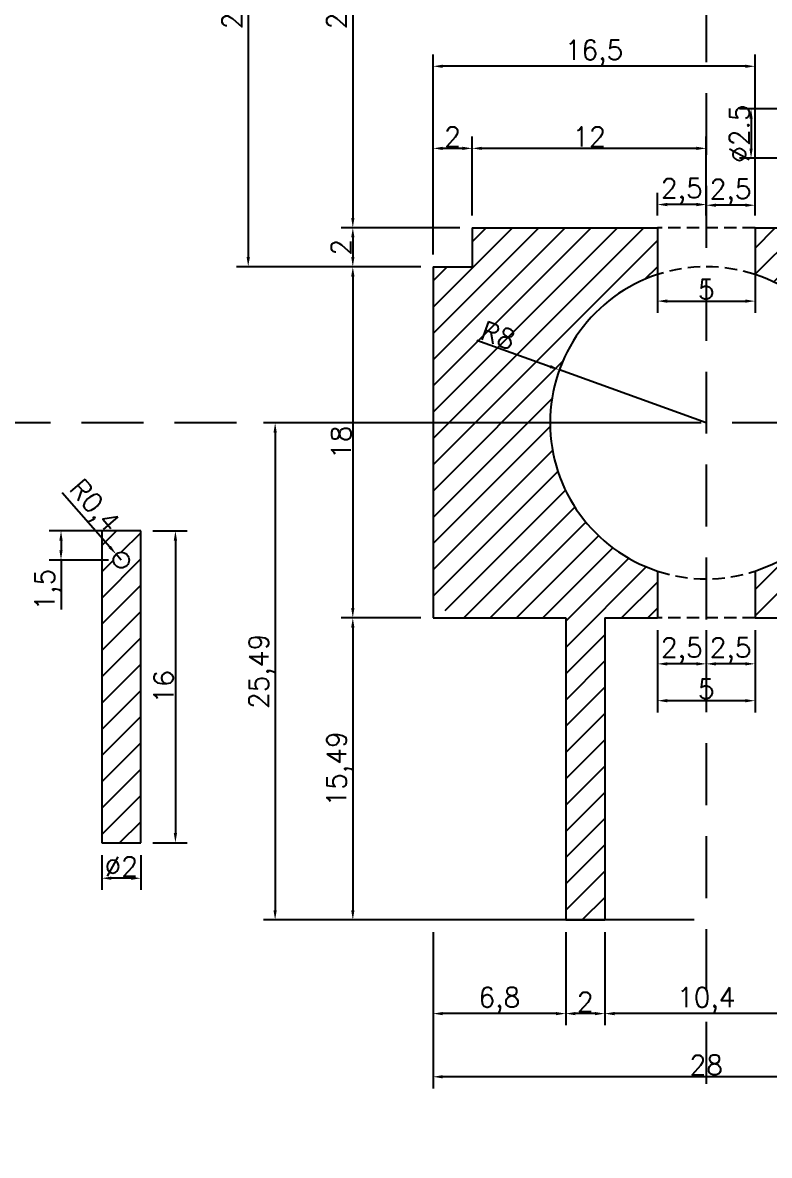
# Model space of a CAD drawing. Header units: millimetres. Extents: x 6817 to 10425, y -2870 to -164.
# Drawn here: x 9840.1 to 9878.3, y -372.5 to -314.4 of the extents above; entities that cross this region are included whole.
import ezdxf

# ---------------------------------------------------------------- set-up
doc = ezdxf.new("R2010")
doc.units = ezdxf.units.MM
doc.linetypes.add('HIDDEN', pattern=[9.525, 6.35, -3.175])
doc.layers.add('图层2', color=108, linetype='Continuous')
doc.styles.get("Standard").update_dxf_attribs({"font": 'txt', "bigfont": 'gbcbig.shx'})
doc.dimstyles.new('ISO-25', dxfattribs={"dimtxt": 1, "dimasz": 0.5, "dimexe": 0.6, "dimexo": 0.625, "dimgap": 0.1, "dimtad": 1, "dimtxsty": 'Standard', "dimcen": 2.5, "dimadec": 0, "dimazin": 0, "dimtfac": 1, "dimtmove": 0, "dimatfit": 3, "dimfxl": 1, "dimarcsym": 0})

# ---------------------------------------------------------------- blocks, each defined once
blk = doc.blocks.new('*D1239')
at = {"layer": 'Defpoints', "color": 0, "linetype": 'ByBlock', "transparency": 16777216}
for p in [(9867.582, -332.222), (9875.108, -334.936)]:
    blk.add_point(p, dxfattribs=at)
at = {"layer": '图层2', "color": 0, "linetype": 'ByBlock', "lineweight": -2, "transparency": 16777216}
for p, q in [((9863.359, -330.699), (9867.112, -332.052)), ((9875.108, -334.936), (9867.582, -332.222))]:
    blk.add_line(p, q, dxfattribs=at)
at = {"layer": '图层2', "color": 0, "linetype": 'ByBlock', "transparency": 16777216}
blk.add_solid([(9867.14, -331.974), (9867.084, -332.131), (9867.582, -332.222)], dxfattribs=at)
at = {"layer": '图层2', "color": 0, "linetype": 'ByBlock', "transparency": 16777216, "insert": (9864.44, -330.451), "char_height": 1, "attachment_point": 5, "rotation": 340.16668}
blk.add_mtext('R8', dxfattribs=at)
blk = doc.blocks.new('*D1245')
at = {"layer": 'Defpoints', "color": 0, "linetype": 'ByBlock', "transparency": 16777216}
for p in [(9869.908, -360.423), (9880.308, -360.423), (9869.908, -365.225)]:
    blk.add_point(p, dxfattribs=at)
at = {"layer": '图层2', "color": 0, "linetype": 'ByBlock', "lineweight": -2, "transparency": 16777216}
for p, q in [((9869.908, -361.048), (9869.908, -365.825)), ((9880.308, -361.048), (9880.308, -365.825)), ((9879.808, -365.225), (9870.408, -365.225))]:
    blk.add_line(p, q, dxfattribs=at)
at = {"layer": '图层2', "color": 0, "linetype": 'ByBlock', "transparency": 16777216}
for points in [[(9870.408, -365.142), (9870.408, -365.309), (9869.908, -365.225)], [(9879.808, -365.142), (9879.808, -365.309), (9880.308, -365.225)]]:
    blk.add_solid(points, dxfattribs=at)
at = {"layer": '图层2', "color": 0, "linetype": 'ByBlock', "transparency": 16777216, "insert": (9875.108, -364.542), "char_height": 1, "attachment_point": 5}
blk.add_mtext('10,4', dxfattribs=at)
blk = doc.blocks.new('*D1246')
at = {"layer": 'Defpoints', "color": 0, "linetype": 'ByBlock', "transparency": 16777216}
for p in [(9867.908, -360.423), (9869.908, -360.423), (9867.908, -365.225)]:
    blk.add_point(p, dxfattribs=at)
at = {"layer": '图层2', "color": 0, "linetype": 'ByBlock', "lineweight": -2, "transparency": 16777216}
for p, q in [((9867.908, -361.048), (9867.908, -365.825)), ((9869.908, -361.048), (9869.908, -365.825)), ((9869.408, -365.225), (9868.408, -365.225))]:
    blk.add_line(p, q, dxfattribs=at)
at = {"layer": '图层2', "color": 0, "linetype": 'ByBlock', "transparency": 16777216}
for points in [[(9868.408, -365.142), (9868.408, -365.309), (9867.908, -365.225)], [(9869.408, -365.142), (9869.408, -365.309), (9869.908, -365.225)]]:
    blk.add_solid(points, dxfattribs=at)
at = {"layer": '图层2', "color": 0, "linetype": 'ByBlock', "transparency": 16777216, "insert": (9868.908, -364.625), "char_height": 1, "attachment_point": 5}
blk.add_mtext('2', dxfattribs=at)
blk = doc.blocks.new('*D746')
at = {"layer": 'Defpoints', "color": 0, "linetype": 'ByBlock', "transparency": 16777216}
for p in [(9861.108, -360.423), (9889.108, -360.423), (9861.108, -368.464)]:
    blk.add_point(p, dxfattribs=at)
at = {"layer": '图层2', "color": 0, "linetype": 'ByBlock', "lineweight": -2, "transparency": 16777216}
for p, q in [((9861.108, -361.048), (9861.108, -369.064)), ((9889.108, -361.048), (9889.108, -369.064)), ((9888.608, -368.464), (9861.608, -368.464))]:
    blk.add_line(p, q, dxfattribs=at)
at = {"layer": '图层2', "color": 0, "linetype": 'ByBlock', "transparency": 16777216}
for points in [[(9861.608, -368.381), (9861.608, -368.548), (9861.108, -368.464)], [(9888.608, -368.381), (9888.608, -368.548), (9889.108, -368.464)]]:
    blk.add_solid(points, dxfattribs=at)
at = {"layer": '图层2', "color": 0, "linetype": 'ByBlock', "transparency": 16777216, "insert": (9875.108, -367.864), "char_height": 1, "attachment_point": 5}
blk.add_mtext('28', dxfattribs=at)
blk = doc.blocks.new('*D1247')
at = {"layer": 'Defpoints', "color": 0, "linetype": 'ByBlock', "transparency": 16777216}
for p in [(9875.108, -344.936), (9877.608, -344.936), (9875.108, -347.294)]:
    blk.add_point(p, dxfattribs=at)
at = {"layer": '图层2', "color": 0, "linetype": 'ByBlock', "lineweight": -2, "transparency": 16777216}
for p, q in [((9875.108, -345.561), (9875.108, -347.894)), ((9877.608, -345.561), (9877.608, -347.894)), ((9877.108, -347.294), (9875.608, -347.294))]:
    blk.add_line(p, q, dxfattribs=at)
at = {"layer": '图层2', "color": 0, "linetype": 'ByBlock', "transparency": 16777216}
for points in [[(9875.608, -347.211), (9875.608, -347.377), (9875.108, -347.294)], [(9877.108, -347.211), (9877.108, -347.377), (9877.608, -347.294)]]:
    blk.add_solid(points, dxfattribs=at)
at = {"layer": '图层2', "color": 0, "linetype": 'ByBlock', "transparency": 16777216, "insert": (9876.358, -346.611), "char_height": 1, "attachment_point": 5}
blk.add_mtext('2,5', dxfattribs=at)
blk = doc.blocks.new('*D1248')
at = {"layer": 'Defpoints', "color": 0, "linetype": 'ByBlock', "transparency": 16777216}
for p in [(9872.608, -344.936), (9875.108, -344.936), (9872.608, -347.294)]:
    blk.add_point(p, dxfattribs=at)
at = {"layer": '图层2', "color": 0, "linetype": 'ByBlock', "lineweight": -2, "transparency": 16777216}
for p, q in [((9872.608, -345.561), (9872.608, -347.894)), ((9875.108, -345.561), (9875.108, -347.894)), ((9874.608, -347.294), (9873.108, -347.294))]:
    blk.add_line(p, q, dxfattribs=at)
at = {"layer": '图层2', "color": 0, "linetype": 'ByBlock', "transparency": 16777216}
for points in [[(9873.108, -347.211), (9873.108, -347.377), (9872.608, -347.294)], [(9874.608, -347.211), (9874.608, -347.377), (9875.108, -347.294)]]:
    blk.add_solid(points, dxfattribs=at)
at = {"layer": '图层2', "color": 0, "linetype": 'ByBlock', "transparency": 16777216, "insert": (9873.858, -346.611), "char_height": 1, "attachment_point": 5}
blk.add_mtext('2,5', dxfattribs=at)
blk = doc.blocks.new('*D1249')
at = {"layer": 'Defpoints', "color": 0, "linetype": 'ByBlock', "transparency": 16777216}
for p in [(9872.608, -344.936), (9877.608, -344.936), (9872.608, -349.183)]:
    blk.add_point(p, dxfattribs=at)
at = {"layer": '图层2', "color": 0, "linetype": 'ByBlock', "lineweight": -2, "transparency": 16777216}
for p, q in [((9872.608, -345.561), (9872.608, -349.783)), ((9877.608, -345.561), (9877.608, -349.783)), ((9877.108, -349.183), (9873.108, -349.183))]:
    blk.add_line(p, q, dxfattribs=at)
at = {"layer": '图层2', "color": 0, "linetype": 'ByBlock', "transparency": 16777216}
for points in [[(9873.108, -349.1), (9873.108, -349.267), (9872.608, -349.183)], [(9877.108, -349.1), (9877.108, -349.267), (9877.608, -349.183)]]:
    blk.add_solid(points, dxfattribs=at)
at = {"layer": '图层2', "color": 0, "linetype": 'ByBlock', "transparency": 16777216, "insert": (9875.108, -348.583), "char_height": 1, "attachment_point": 5}
blk.add_mtext('5', dxfattribs=at)
blk = doc.blocks.new('*D1250')
at = {"layer": 'Defpoints', "color": 0, "linetype": 'ByBlock', "transparency": 16777216}
for p in [(9875.108, -323.782), (9875.108, -324.936), (9877.608, -324.936)]:
    blk.add_point(p, dxfattribs=at)
at = {"layer": '图层2', "color": 0, "linetype": 'ByBlock', "lineweight": -2, "transparency": 16777216}
for p, q in [((9875.108, -324.311), (9875.108, -323.182)), ((9877.608, -324.311), (9877.608, -323.182)), ((9877.108, -323.782), (9875.608, -323.782))]:
    blk.add_line(p, q, dxfattribs=at)
at = {"layer": '图层2', "color": 0, "linetype": 'ByBlock', "transparency": 16777216}
for points in [[(9875.608, -323.699), (9875.608, -323.865), (9875.108, -323.782)], [(9877.108, -323.699), (9877.108, -323.865), (9877.608, -323.782)]]:
    blk.add_solid(points, dxfattribs=at)
at = {"layer": '图层2', "color": 0, "linetype": 'ByBlock', "transparency": 16777216, "insert": (9876.358, -323.099), "char_height": 1, "attachment_point": 5}
blk.add_mtext('2,5', dxfattribs=at)
blk = doc.blocks.new('*D747')
at = {"layer": 'Defpoints', "color": 0, "linetype": 'ByBlock', "transparency": 16777216}
for p in [(9872.608, -323.747), (9872.608, -324.936), (9875.108, -324.936)]:
    blk.add_point(p, dxfattribs=at)
at = {"layer": '图层2', "color": 0, "linetype": 'ByBlock', "lineweight": -2, "transparency": 16777216}
for p, q in [((9872.608, -324.311), (9872.608, -323.147)), ((9875.108, -324.311), (9875.108, -323.147)), ((9874.608, -323.747), (9873.108, -323.747))]:
    blk.add_line(p, q, dxfattribs=at)
at = {"layer": '图层2', "color": 0, "linetype": 'ByBlock', "transparency": 16777216}
for points in [[(9873.108, -323.663), (9873.108, -323.83), (9872.608, -323.747)], [(9874.608, -323.663), (9874.608, -323.83), (9875.108, -323.747)]]:
    blk.add_solid(points, dxfattribs=at)
at = {"layer": '图层2', "color": 0, "linetype": 'ByBlock', "transparency": 16777216, "insert": (9873.858, -323.063), "char_height": 1, "attachment_point": 5}
blk.add_mtext('2,5', dxfattribs=at)
blk = doc.blocks.new('*D748')
at = {"layer": 'Defpoints', "color": 0, "linetype": 'ByBlock', "transparency": 16777216}
for p in [(9880.108, -318.844), (9877.405, -321.375), (9880.108, -321.375)]:
    blk.add_point(p, dxfattribs=at)
at = {"layer": '图层2', "color": 0, "linetype": 'ByBlock', "lineweight": -2, "transparency": 16777216}
for p, q in [((9879.483, -318.844), (9876.805, -318.844)), ((9877.405, -319.344), (9877.405, -320.875)), ((9879.483, -321.375), (9876.805, -321.375))]:
    blk.add_line(p, q, dxfattribs=at)
at = {"layer": '图层2', "color": 0, "linetype": 'ByBlock', "transparency": 16777216}
for points in [[(9877.322, -319.344), (9877.488, -319.344), (9877.405, -318.844)], [(9877.322, -320.875), (9877.488, -320.875), (9877.405, -321.375)]]:
    blk.add_solid(points, dxfattribs=at)
at = {"layer": '图层2', "color": 0, "linetype": 'ByBlock', "transparency": 16777216, "insert": (9876.805, -320.109), "char_height": 1, "attachment_point": 5, "rotation": 90}
blk.add_mtext('%%C2.5', dxfattribs=at)
blk = doc.blocks.new('*D1259')
at = {"layer": 'Defpoints', "color": 0, "linetype": 'ByBlock', "transparency": 16777216}
for p in [(9863.108, -300.727), (9856.997, -324.936), (9863.108, -324.936)]:
    blk.add_point(p, dxfattribs=at)
at = {"layer": '图层2', "color": 0, "linetype": 'ByBlock', "lineweight": -2, "transparency": 16777216}
for p, q in [((9862.483, -300.727), (9856.397, -300.727)), ((9856.997, -301.227), (9856.997, -324.436)), ((9862.483, -324.936), (9856.397, -324.936))]:
    blk.add_line(p, q, dxfattribs=at)
at = {"layer": '图层2', "color": 0, "linetype": 'ByBlock', "transparency": 16777216}
for points in [[(9856.914, -301.227), (9857.081, -301.227), (9856.997, -300.727)], [(9856.914, -324.436), (9857.081, -324.436), (9856.997, -324.936)]]:
    blk.add_solid(points, dxfattribs=at)
at = {"layer": '图层2', "color": 0, "linetype": 'ByBlock', "transparency": 16777216, "insert": (9856.314, -312.832), "char_height": 1, "attachment_point": 5, "rotation": 90}
blk.add_mtext('24,21', dxfattribs=at)
blk = doc.blocks.new('*D1260')
at = {"layer": 'Defpoints', "color": 0, "linetype": 'ByBlock', "transparency": 16777216}
for p in [(9863.108, -324.936), (9856.997, -326.936), (9861.108, -326.936)]:
    blk.add_point(p, dxfattribs=at)
at = {"layer": '图层2', "color": 0, "linetype": 'ByBlock', "lineweight": -2, "transparency": 16777216}
for p, q in [((9862.483, -324.936), (9856.397, -324.936)), ((9856.997, -325.436), (9856.997, -326.436)), ((9860.483, -326.936), (9856.397, -326.936))]:
    blk.add_line(p, q, dxfattribs=at)
at = {"layer": '图层2', "color": 0, "linetype": 'ByBlock', "transparency": 16777216}
for points in [[(9856.914, -325.436), (9857.081, -325.436), (9856.997, -324.936)], [(9856.914, -326.436), (9857.081, -326.436), (9856.997, -326.936)]]:
    blk.add_solid(points, dxfattribs=at)
at = {"layer": '图层2', "color": 0, "linetype": 'ByBlock', "transparency": 16777216, "insert": (9856.397, -325.936), "char_height": 1, "attachment_point": 5, "rotation": 90}
blk.add_mtext('2', dxfattribs=at)
blk = doc.blocks.new('*D752')
at = {"layer": 'Defpoints', "color": 0, "linetype": 'ByBlock', "transparency": 16777216}
for p in [(9861.108, -326.936), (9856.997, -344.936), (9861.108, -344.936)]:
    blk.add_point(p, dxfattribs=at)
at = {"layer": '图层2', "color": 0, "linetype": 'ByBlock', "lineweight": -2, "transparency": 16777216}
for p, q in [((9860.483, -326.936), (9856.397, -326.936)), ((9856.997, -327.436), (9856.997, -344.436)), ((9860.483, -344.936), (9856.397, -344.936))]:
    blk.add_line(p, q, dxfattribs=at)
at = {"layer": '图层2', "color": 0, "linetype": 'ByBlock', "transparency": 16777216}
for points in [[(9856.914, -327.436), (9857.081, -327.436), (9856.997, -326.936)], [(9856.914, -344.436), (9857.081, -344.436), (9856.997, -344.936)]]:
    blk.add_solid(points, dxfattribs=at)
at = {"layer": '图层2', "color": 0, "linetype": 'ByBlock', "transparency": 16777216, "insert": (9856.397, -335.936), "char_height": 1, "attachment_point": 5, "rotation": 90}
blk.add_mtext('18', dxfattribs=at)
blk = doc.blocks.new('*D753')
at = {"layer": 'Defpoints', "color": 0, "linetype": 'ByBlock', "transparency": 16777216}
for p in [(9861.108, -344.936), (9856.997, -360.423), (9867.908, -360.423)]:
    blk.add_point(p, dxfattribs=at)
at = {"layer": '图层2', "color": 0, "linetype": 'ByBlock', "lineweight": -2, "transparency": 16777216}
for p, q in [((9860.483, -344.936), (9856.397, -344.936)), ((9856.997, -345.436), (9856.997, -359.923)), ((9867.283, -360.423), (9856.397, -360.423))]:
    blk.add_line(p, q, dxfattribs=at)
at = {"layer": '图层2', "color": 0, "linetype": 'ByBlock', "transparency": 16777216}
for points in [[(9856.914, -345.436), (9857.081, -345.436), (9856.997, -344.936)], [(9856.914, -359.923), (9857.081, -359.923), (9856.997, -360.423)]]:
    blk.add_solid(points, dxfattribs=at)
at = {"layer": '图层2', "color": 0, "linetype": 'ByBlock', "transparency": 16777216, "insert": (9856.314, -352.68), "char_height": 1, "attachment_point": 5, "rotation": 90}
blk.add_mtext('15,49', dxfattribs=at)
blk = doc.blocks.new('*D754')
at = {"layer": 'Defpoints', "color": 0, "linetype": 'ByBlock', "transparency": 16777216}
for p in [(9861.108, -320.866), (9863.108, -324.936), (9861.108, -326.936)]:
    blk.add_point(p, dxfattribs=at)
at = {"layer": '图层2', "color": 0, "linetype": 'ByBlock', "lineweight": -2, "transparency": 16777216}
for p, q in [((9861.108, -326.311), (9861.108, -320.266)), ((9863.108, -324.311), (9863.108, -320.266)), ((9862.608, -320.866), (9861.608, -320.866))]:
    blk.add_line(p, q, dxfattribs=at)
at = {"layer": '图层2', "color": 0, "linetype": 'ByBlock', "transparency": 16777216}
for points in [[(9861.608, -320.783), (9861.608, -320.95), (9861.108, -320.866)], [(9862.608, -320.783), (9862.608, -320.95), (9863.108, -320.866)]]:
    blk.add_solid(points, dxfattribs=at)
at = {"layer": '图层2', "color": 0, "linetype": 'ByBlock', "transparency": 16777216, "insert": (9862.108, -320.266), "char_height": 1, "attachment_point": 5}
blk.add_mtext('2', dxfattribs=at)
blk = doc.blocks.new('*D755')
at = {"layer": 'Defpoints', "color": 0, "linetype": 'ByBlock', "transparency": 16777216}
for p in [(9863.108, -320.866), (9863.108, -324.936), (9875.108, -324.936)]:
    blk.add_point(p, dxfattribs=at)
at = {"layer": '图层2', "color": 0, "linetype": 'ByBlock', "lineweight": -2, "transparency": 16777216}
for p, q in [((9863.108, -324.311), (9863.108, -320.266)), ((9875.108, -324.311), (9875.108, -320.266)), ((9874.608, -320.866), (9863.608, -320.866))]:
    blk.add_line(p, q, dxfattribs=at)
at = {"layer": '图层2', "color": 0, "linetype": 'ByBlock', "transparency": 16777216}
for points in [[(9863.608, -320.783), (9863.608, -320.95), (9863.108, -320.866)], [(9874.608, -320.783), (9874.608, -320.95), (9875.108, -320.866)]]:
    blk.add_solid(points, dxfattribs=at)
at = {"layer": '图层2', "color": 0, "linetype": 'ByBlock', "transparency": 16777216, "insert": (9869.108, -320.266), "char_height": 1, "attachment_point": 5}
blk.add_mtext('12', dxfattribs=at)
blk = doc.blocks.new('*D758')
at = {"layer": 'Defpoints', "color": 0, "linetype": 'ByBlock', "transparency": 16777216}
for p in [(9861.108, -360.423), (9867.908, -360.423), (9861.108, -365.225)]:
    blk.add_point(p, dxfattribs=at)
at = {"layer": '图层2', "color": 0, "linetype": 'ByBlock', "lineweight": -2, "transparency": 16777216}
for p, q in [((9861.108, -361.048), (9861.108, -365.825)), ((9867.908, -361.048), (9867.908, -365.825)), ((9867.408, -365.225), (9861.608, -365.225))]:
    blk.add_line(p, q, dxfattribs=at)
at = {"layer": '图层2', "color": 0, "linetype": 'ByBlock', "transparency": 16777216}
for points in [[(9861.608, -365.142), (9861.608, -365.309), (9861.108, -365.225)], [(9867.408, -365.142), (9867.408, -365.309), (9867.908, -365.225)]]:
    blk.add_solid(points, dxfattribs=at)
at = {"layer": '图层2', "color": 0, "linetype": 'ByBlock', "transparency": 16777216, "insert": (9864.508, -364.542), "char_height": 1, "attachment_point": 5}
blk.add_mtext('6,8', dxfattribs=at)
blk = doc.blocks.new('*D1334')
at = {"layer": 'Defpoints', "color": 0, "linetype": 'ByBlock', "transparency": 16777216}
for p in [(9844.13, -356.473), (9846.13, -356.473), (9844.13, -358.285)]:
    blk.add_point(p, dxfattribs=at)
at = {"layer": '图层2', "color": 0, "linetype": 'ByBlock', "lineweight": -2, "transparency": 16777216}
for p, q in [((9844.13, -357.098), (9844.13, -358.885)), ((9846.13, -357.098), (9846.13, -358.885)), ((9845.63, -358.285), (9844.63, -358.285))]:
    blk.add_line(p, q, dxfattribs=at)
at = {"layer": '图层2', "color": 0, "linetype": 'ByBlock', "transparency": 16777216}
for points in [[(9844.63, -358.201), (9844.63, -358.368), (9844.13, -358.285)], [(9845.63, -358.201), (9845.63, -358.368), (9846.13, -358.285)]]:
    blk.add_solid(points, dxfattribs=at)
at = {"layer": '图层2', "color": 0, "linetype": 'ByBlock', "transparency": 16777216, "insert": (9845.13, -357.685), "char_height": 1, "attachment_point": 5}
blk.add_mtext('%%C2', dxfattribs=at)
blk = doc.blocks.new('*D1335')
at = {"layer": 'Defpoints', "color": 0, "linetype": 'ByBlock', "transparency": 16777216}
for p in [(9846.13, -340.473), (9846.13, -356.473), (9847.905, -356.473)]:
    blk.add_point(p, dxfattribs=at)
at = {"layer": '图层2', "color": 0, "linetype": 'ByBlock', "lineweight": -2, "transparency": 16777216}
for p, q in [((9846.755, -340.473), (9848.505, -340.473)), ((9847.905, -340.973), (9847.905, -355.973)), ((9846.755, -356.473), (9848.505, -356.473))]:
    blk.add_line(p, q, dxfattribs=at)
at = {"layer": '图层2', "color": 0, "linetype": 'ByBlock', "transparency": 16777216}
for points in [[(9847.822, -340.973), (9847.988, -340.973), (9847.905, -340.473)], [(9847.822, -355.973), (9847.988, -355.973), (9847.905, -356.473)]]:
    blk.add_solid(points, dxfattribs=at)
at = {"layer": '图层2', "color": 0, "linetype": 'ByBlock', "transparency": 16777216, "insert": (9847.305, -348.473), "char_height": 1, "attachment_point": 5, "rotation": 90}
blk.add_mtext('16', dxfattribs=at)
blk = doc.blocks.new('*D1336')
at = {"layer": 'Defpoints', "color": 0, "linetype": 'ByBlock', "transparency": 16777216}
for p in [(9845.13, -340.473), (9842.043, -341.972), (9845.1, -341.972)]:
    blk.add_point(p, dxfattribs=at)
at = {"layer": '图层2', "color": 0, "linetype": 'ByBlock', "lineweight": -2, "transparency": 16777216}
for p, q in [((9844.505, -340.473), (9841.443, -340.473)), ((9842.043, -340.973), (9842.043, -341.472)), ((9844.475, -341.972), (9841.443, -341.972)), ((9842.043, -341.972), (9842.043, -344.505))]:
    blk.add_line(p, q, dxfattribs=at)
at = {"layer": '图层2', "color": 0, "linetype": 'ByBlock', "transparency": 16777216}
for points in [[(9841.959, -340.973), (9842.126, -340.973), (9842.043, -340.473)], [(9841.959, -341.472), (9842.126, -341.472), (9842.043, -341.972)]]:
    blk.add_solid(points, dxfattribs=at)
at = {"layer": '图层2', "color": 0, "linetype": 'ByBlock', "transparency": 16777216, "insert": (9841.359, -343.489), "char_height": 1, "attachment_point": 5, "rotation": 90}
blk.add_mtext('1,5', dxfattribs=at)
blk = doc.blocks.new('*D1337')
at = {"layer": 'Defpoints', "color": 0, "linetype": 'ByBlock', "transparency": 16777216}
for p in [(9844.867, -341.672), (9845.13, -341.973)]:
    blk.add_point(p, dxfattribs=at)
at = {"layer": '图层2', "color": 0, "linetype": 'ByBlock', "lineweight": -2, "transparency": 16777216}
for p, q in [((9842.1, -338.512), (9844.537, -341.296)), ((9845.13, -341.973), (9844.867, -341.672))]:
    blk.add_line(p, q, dxfattribs=at)
at = {"layer": '图层2', "color": 0, "linetype": 'ByBlock', "transparency": 16777216}
blk.add_solid([(9844.6, -341.241), (9844.475, -341.351), (9844.867, -341.672)], dxfattribs=at)
at = {"layer": '图层2', "color": 0, "linetype": 'ByBlock', "transparency": 16777216, "insert": (9843.668, -339.266), "char_height": 1, "attachment_point": 5, "rotation": 311.19773}
blk.add_mtext('R0,4', dxfattribs=at)
blk = doc.blocks.new('*D1827')
at = {"layer": 'Defpoints', "color": 0, "linetype": 'ByBlock'}
for p in [(9861.108, -316.659), (9861.108, -324.936), (9877.608, -324.936)]:
    blk.add_point(p, dxfattribs=at)
at = {"layer": '图层2', "color": 0, "linetype": 'ByBlock', "lineweight": -2}
for p, q in [((9861.108, -324.311), (9861.108, -316.059)), ((9877.608, -324.311), (9877.608, -316.059)), ((9877.108, -316.659), (9861.608, -316.659))]:
    blk.add_line(p, q, dxfattribs=at)
at = {"layer": '图层2', "color": 0, "linetype": 'ByBlock'}
for points in [[(9861.608, -316.575), (9861.608, -316.742), (9861.108, -316.659)], [(9877.108, -316.575), (9877.108, -316.742), (9877.608, -316.659)]]:
    blk.add_solid(points, dxfattribs=at)
at = {"layer": '图层2', "color": 0, "linetype": 'ByBlock', "insert": (9869.358, -315.975), "char_height": 1, "attachment_point": 5}
blk.add_mtext('16,5', dxfattribs=at)
blk = doc.blocks.new('*D1828')
at = {"layer": 'Defpoints', "color": 0, "linetype": 'ByBlock'}
for p in [(9861.108, -298.727), (9851.637, -326.936), (9861.108, -326.936)]:
    blk.add_point(p, dxfattribs=at)
at = {"layer": '图层2', "color": 0, "linetype": 'ByBlock', "lineweight": -2}
for p, q in [((9860.483, -298.727), (9851.037, -298.727)), ((9851.637, -299.227), (9851.637, -326.436)), ((9860.483, -326.936), (9851.037, -326.936))]:
    blk.add_line(p, q, dxfattribs=at)
at = {"layer": '图层2', "color": 0, "linetype": 'ByBlock'}
for points in [[(9851.554, -299.227), (9851.721, -299.227), (9851.637, -298.727)], [(9851.554, -326.436), (9851.721, -326.436), (9851.637, -326.936)]]:
    blk.add_solid(points, dxfattribs=at)
at = {"layer": '图层2', "color": 0, "linetype": 'ByBlock', "insert": (9850.954, -312.832), "char_height": 1, "attachment_point": 5, "rotation": 90}
blk.add_mtext('28,21', dxfattribs=at)
blk = doc.blocks.new('*D1848')
at = {"layer": 'Defpoints', "color": 0, "linetype": 'ByBlock'}
for p in [(9875.108, -334.936), (9853.016, -360.423), (9875.108, -360.423)]:
    blk.add_point(p, dxfattribs=at)
at = {"layer": '图层2', "color": 0, "linetype": 'ByBlock', "lineweight": -2}
for p, q in [((9874.483, -334.936), (9852.416, -334.936)), ((9853.016, -335.436), (9853.016, -359.923)), ((9874.483, -360.423), (9852.416, -360.423))]:
    blk.add_line(p, q, dxfattribs=at)
at = {"layer": '图层2', "color": 0, "linetype": 'ByBlock'}
for points in [[(9852.932, -335.436), (9853.099, -335.436), (9853.016, -334.936)], [(9852.932, -359.923), (9853.099, -359.923), (9853.016, -360.423)]]:
    blk.add_solid(points, dxfattribs=at)
at = {"layer": '图层2', "color": 0, "linetype": 'ByBlock', "insert": (9852.332, -347.68), "char_height": 1, "attachment_point": 5, "rotation": 90}
blk.add_mtext('25,49', dxfattribs=at)
blk = doc.blocks.new('*D1922')
at = {"layer": 'Defpoints', "color": 0, "linetype": 'ByBlock'}
for p in [(9872.608, -324.936), (9877.608, -324.936), (9877.608, -328.697)]:
    blk.add_point(p, dxfattribs=at)
at = {"layer": '图层2', "color": 0, "linetype": 'ByBlock', "lineweight": -2}
for p, q in [((9872.608, -325.561), (9872.608, -329.297)), ((9877.608, -325.561), (9877.608, -329.297)), ((9873.108, -328.697), (9877.108, -328.697))]:
    blk.add_line(p, q, dxfattribs=at)
at = {"layer": '图层2', "color": 0, "linetype": 'ByBlock'}
for points in [[(9873.108, -328.614), (9873.108, -328.78), (9872.608, -328.697)], [(9877.108, -328.614), (9877.108, -328.78), (9877.608, -328.697)]]:
    blk.add_solid(points, dxfattribs=at)
at = {"layer": '图层2', "color": 0, "linetype": 'ByBlock', "insert": (9875.108, -328.097), "char_height": 1, "attachment_point": 5}
blk.add_mtext('5', dxfattribs=at)
blk = doc.blocks.new('*D2126')
at = {"layer": 'Defpoints', "color": 0, "linetype": 'ByBlock'}
for p in [(10223.657, -339.202), (10223.657, -344.877), (10247.603, -344.877)]:
    blk.add_point(p, dxfattribs=at)
at = {"layer": 'Defpoints', "color": 0, "linetype": 'ByBlock', "transparency": 16777216}
for p in [(8490.813, -2490.52), (8490.813, -2500.59), (8495.813, -2500.59)]:
    blk.add_point(p, dxfattribs=at)
at = {"layer": '图层2', "color": 0, "linetype": 'ByBlock', "lineweight": -2}
for p, q in [((10224.282, -339.202), (10248.203, -339.202)), ((10247.603, -339.702), (10247.603, -344.377)), ((10224.282, -344.877), (10248.203, -344.877))]:
    blk.add_line(p, q, dxfattribs=at)
at = {"layer": '图层2', "color": 0, "linetype": 'ByBlock', "lineweight": -2, "transparency": 16777216}
for p, q in [((8490.813, -2499.965), (8490.813, -2489.92)), ((8495.813, -2499.965), (8495.813, -2489.92)), ((8495.313, -2490.52), (8491.313, -2490.52))]:
    blk.add_line(p, q, dxfattribs=at)
at = {"layer": '图层2', "color": 0, "linetype": 'ByBlock'}
for points in [[(10247.52, -339.702), (10247.687, -339.702), (10247.603, -339.202)], [(10247.52, -344.377), (10247.687, -344.377), (10247.603, -344.877)]]:
    blk.add_solid(points, dxfattribs=at)
at = {"layer": '图层2', "color": 0, "linetype": 'ByBlock', "transparency": 16777216}
for points in [[(8491.313, -2490.437), (8491.313, -2490.604), (8490.813, -2490.52)], [(8495.313, -2490.437), (8495.313, -2490.604), (8495.813, -2490.52)]]:
    blk.add_solid(points, dxfattribs=at)
at = {"layer": '图层2', "color": 0, "linetype": 'ByBlock', "insert": (10246.92, -342.039), "char_height": 1, "attachment_point": 5, "rotation": 90}
blk.add_mtext('5,67', dxfattribs=at)
at = {"layer": '图层2', "color": 0, "linetype": 'ByBlock', "transparency": 16777216, "insert": (8493.313, -2489.17), "char_height": 2.5, "attachment_point": 5}
blk.add_mtext('5', dxfattribs=at)
blk = doc.blocks.new('*D2135')
at = {"layer": 'Defpoints', "color": 0, "linetype": 'ByBlock'}
for p in [(10217.809, -308.872), (10215.309, -322.353), (10217.809, -322.353), (8520.699, -2501.899), (8521.923, -2501.875), (8521.325, -2502.94), (8534.065, -2513.083), (8534.065, -2513.083)]:
    blk.add_point(p, dxfattribs=at)
at = {"layer": '图层2', "color": 0, "linetype": 'ByBlock', "lineweight": -2}
for p, q in [((10215.309, -321.728), (10215.309, -308.272)), ((10217.809, -321.728), (10217.809, -308.272)), ((10215.809, -308.872), (10217.309, -308.872)), ((8521.603, -2500.9), (8522.675, -2499.803)), ((8521.464, -2501.451), (8520.818, -2500.855)), ((8520.836, -2502.55), (8519.961, -2501.854))]:
    blk.add_line(p, q, dxfattribs=at)
for start, end in [(135.64919, 137.29304), (138.93689, 139.83176)]:
    blk.add_arc((8534.065, -2513.083), 17.428, start, end, dxfattribs=at)
at = {"layer": '图层2', "color": 0, "linetype": 'ByBlock'}
for points in [[(10215.809, -308.788), (10215.809, -308.955), (10215.309, -308.872)], [(10217.309, -308.788), (10217.309, -308.955), (10217.809, -308.872)], [(8520.863, -2501.579), (8520.987, -2501.69), (8521.259, -2501.262)], [(8520.812, -2501.894), (8520.683, -2501.788), (8520.431, -2502.228)]]:
    blk.add_solid(points, dxfattribs=at)
at = {"layer": '图层2', "color": 0, "linetype": 'ByBlock', "insert": (10216.559, -308.188), "char_height": 1, "attachment_point": 5}
blk.add_mtext('2,5', dxfattribs=at)
at = {"layer": '图层2', "color": 0, "linetype": 'ByBlock', "insert": (8521.71, -2499.932), "char_height": 1, "attachment_point": 5, "rotation": 45.64919}
blk.add_mtext('4°', dxfattribs=at)
blk = doc.blocks.new('*D2136')
at = {"layer": 'Defpoints', "color": 0, "linetype": 'ByBlock'}
for p in [(10215.309, -305.16), (10187.985, -322.353), (10215.309, -322.353), (8518.444, -2501.943), (8521.325, -2502.94), (8518.95, -2504.556), (8534.065, -2513.083), (8534.065, -2513.083)]:
    blk.add_point(p, dxfattribs=at)
at = {"layer": '图层2', "color": 0, "linetype": 'ByBlock', "lineweight": -2}
for p, q in [((10187.985, -321.728), (10187.985, -304.56)), ((10215.309, -321.728), (10215.309, -304.56)), ((10188.485, -305.16), (10214.809, -305.16)), ((8520.836, -2502.55), (8518.586, -2500.759)), ((8518.406, -2504.249), (8516.832, -2503.361))]:
    blk.add_line(p, q, dxfattribs=at)
blk.add_arc((8534.065, -2513.083), 19.186, 142.96881, 149.0795, dxfattribs=at)
at = {"layer": '图层2', "color": 0, "linetype": 'ByBlock'}
for points in [[(10188.485, -305.076), (10188.485, -305.243), (10187.985, -305.16)], [(10214.809, -305.076), (10214.809, -305.243), (10215.309, -305.16)], [(8518.683, -2501.477), (8518.815, -2501.579), (8519.055, -2501.133)], [(8517.678, -2503.266), (8517.534, -2503.182), (8517.355, -2503.656)]]:
    blk.add_solid(points, dxfattribs=at)
at = {"layer": '图层2', "color": 0, "linetype": 'ByBlock', "insert": (10201.647, -304.476), "char_height": 1, "attachment_point": 5}
blk.add_mtext('27,32', dxfattribs=at)
at = {"layer": '图层2', "color": 0, "linetype": 'ByBlock', "insert": (8517.657, -2502.025), "char_height": 1, "attachment_point": 5, "rotation": 56.02416}
blk.add_mtext('9°', dxfattribs=at)

msp = doc.modelspace()

# ---------------------------------------------------------------- hatches: boundary and pattern name
at = {"layer": '图层2', "linetype": 'ByBlock'}
h = msp.add_hatch(dxfattribs=at)
h.set_pattern_fill('ANSI31', color=4, scale=0.3)
h.set_pattern_definition([(45, (8195.776, 256.5624), (-0.6735192, 0.6735192), [])])
edge = h.paths.add_edge_path()
edge.add_line((9885.108, -300.727), (9877.368, -300.727))
edge.add_line((9877.368, -300.727), (9877.368, -298.03))
edge.add_arc((9875.108, -294.712), 4.015, 304.25584, 360)
edge.add_line((9879.123, -294.712), (9889.108, -294.712))
edge.add_line((9889.108, -294.712), (9889.108, -334.936))
edge.add_line((9889.108, -334.936), (9883.108, -334.936))
edge.add_arc((9875.108, -334.936), 8, 360, 431.79004)
edge.add_line((9877.608, -327.337), (9877.608, -324.936))
edge.add_line((9877.608, -324.936), (9880.108, -324.936))
edge.add_line((9880.108, -324.936), (9880.108, -321.375))
edge.add_line((9880.108, -321.375), (9886.108, -321.375))
edge.add_line((9886.108, -321.375), (9886.108, -318.844))
edge.add_line((9886.108, -318.844), (9880.108, -318.844))
edge.add_line((9880.108, -318.844), (9880.108, -307.727))
edge.add_line((9880.108, -307.727), (9885.108, -307.727))
edge.add_line((9885.108, -307.727), (9885.108, -300.727))
edge = h.paths.add_edge_path()
edge.add_line((9875.108, -290.697), (9875.108, -288.697))
edge.add_line((9875.108, -288.697), (9888.108, -288.697))
edge.add_line((9888.108, -288.697), (9889.108, -289.697))
edge.add_line((9889.108, -289.697), (9889.108, -294.712))
edge.add_line((9889.108, -294.712), (9879.123, -294.712))
edge.add_arc((9875.108, -294.712), 4.015, 360, 450)
edge = h.paths.add_edge_path()
edge.add_line((9861.108, -289.697), (9862.108, -288.697))
edge.add_line((9862.108, -288.697), (9875.108, -288.697))
edge.add_line((9875.108, -288.697), (9875.108, -290.697))
edge.add_arc((9875.108, -294.712), 4.015, 450, 540)
edge.add_line((9871.093, -294.712), (9861.108, -294.712))
edge.add_line((9861.108, -294.712), (9861.108, -289.697))
edge = h.paths.add_edge_path()
edge.add_line((9863.108, -298.727), (9861.108, -298.727))
edge.add_line((9861.108, -298.727), (9861.108, -294.712))
edge.add_line((9861.108, -294.712), (9871.093, -294.712))
edge.add_arc((9875.108, -294.712), 4.015, 540, 595.74416)
edge.add_line((9872.848, -298.03), (9872.848, -300.727))
edge.add_line((9872.848, -300.727), (9863.108, -300.727))
edge.add_line((9863.108, -300.727), (9863.108, -298.727))
edge = h.paths.add_edge_path()
edge.add_line((9883.108, -334.936), (9889.108, -334.936))
edge.add_line((9889.108, -334.936), (9889.108, -344.936))
edge.add_line((9889.108, -344.936), (9888.108, -344.936))
edge.add_line((9888.108, -344.936), (9882.308, -344.936))
edge.add_line((9882.308, -344.936), (9882.308, -360.423))
edge.add_line((9882.308, -360.423), (9880.308, -360.423))
edge.add_line((9880.308, -360.423), (9880.308, -344.936))
edge.add_line((9880.308, -344.936), (9877.608, -344.936))
edge.add_line((9877.608, -344.936), (9877.608, -342.536))
edge.add_arc((9875.108, -334.936), 8, 288.20996, 360)
edge = h.paths.add_edge_path()
edge.add_line((9861.108, -334.936), (9867.108, -334.936))
edge.add_arc((9875.108, -334.936), 8, 180, 251.79004)
edge.add_line((9872.608, -342.536), (9872.608, -344.936))
edge.add_line((9872.608, -344.936), (9869.908, -344.936))
edge.add_line((9869.908, -344.936), (9869.908, -360.423))
edge.add_line((9869.908, -360.423), (9867.908, -360.423))
edge.add_line((9867.908, -360.423), (9867.908, -344.936))
edge.add_line((9867.908, -344.936), (9862.108, -344.936))
edge.add_line((9862.108, -344.936), (9861.108, -343.936))
edge.add_line((9861.108, -343.936), (9861.108, -334.936))
edge = h.paths.add_edge_path()
edge.add_line((9861.108, -326.936), (9863.108, -326.936))
edge.add_line((9863.108, -326.936), (9863.108, -324.936))
edge.add_line((9863.108, -324.936), (9872.608, -324.936))
edge.add_line((9872.608, -324.936), (9872.608, -327.337))
edge.add_arc((9875.108, -334.936), 8, 468.20996, 540)
edge.add_line((9867.108, -334.936), (9861.108, -334.936))
edge.add_line((9861.108, -334.936), (9861.108, -326.936))
h = msp.add_hatch(dxfattribs=at)
h.set_pattern_fill('ANSI31', color=4, scale=0.3)
h.set_pattern_definition([(45, (8874.9278, 578.1216), (-0.6735192, 0.6735192), [])])
h.paths.add_polyline_path([(9846.13, -356.473), (9844.13, -356.473), (9844.13, -340.473), (9846.13, -340.473)])
edge = h.paths.add_edge_path(flags=16)
edge.add_arc((9845.13, -341.973), 0.4, 180, 540, ccw=False)

# ---------------------------------------------------------------- linework, layer by layer
at = {"layer": '图层2', "color": 3, "linetype": 'HIDDEN', "ltscale": 0.5}
for p, q in [((9875.108, -284.691), (9875.108, -369.53)), ((9960.567, -334.936), (9611.681, -334.936))]:
    msp.add_line(p, q, dxfattribs=at)
at = {"layer": '图层2', "color": 2, "linetype": 'ByBlock'}
for p, q in [((9863.108, -324.936), (9872.608, -324.936)), ((9863.108, -324.936), (9863.108, -326.936)), ((9872.608, -324.936), (9872.608, -327.337)), ((9877.608, -324.936), (9880.108, -324.936)), ((9877.608, -324.936), (9877.608, -327.337)), ((9861.108, -326.936), (9863.108, -326.936)), ((9861.108, -326.936), (9861.108, -344.936)), ((9872.608, -342.536), (9872.608, -344.936)), ((9877.608, -342.536), (9877.608, -344.936)), ((9861.108, -344.936), (9867.908, -344.936)), ((9867.908, -344.936), (9867.908, -360.423)), ((9869.908, -344.936), (9872.608, -344.936)), ((9869.908, -344.936), (9869.908, -360.423)), ((9877.608, -344.936), (9880.308, -344.936)), ((9867.908, -360.423), (9869.908, -360.423))]:
    msp.add_line(p, q, dxfattribs=at)
at = {"layer": '图层2', "color": 1, "linetype": 'HIDDEN', "ltscale": 0.1}
for p, q in [((9877.608, -324.936), (9872.608, -324.936)), ((9877.608, -344.936), (9872.608, -344.936))]:
    msp.add_line(p, q, dxfattribs=at)
at = {"layer": '图层2', "color": 1, "linetype": 'ByBlock'}
for p, q in [((9846.13, -340.473), (9844.13, -340.473)), ((9844.13, -340.473), (9844.13, -356.473)), ((9846.13, -356.473), (9846.13, -340.473)), ((9844.13, -356.473), (9846.13, -356.473))]:
    msp.add_line(p, q, dxfattribs=at)
msp.add_circle((9845.13, -341.973), 0.4, dxfattribs=at)
at = {"layer": '图层2', "color": 2, "linetype": 'ByBlock'}
for start, end in [(108.20996, 251.79004), (288.20996, 71.79004)]:
    msp.add_arc((9875.108, -334.936), 8, start, end, dxfattribs=at)
at = {"layer": '图层2', "color": 1, "linetype": 'HIDDEN', "ltscale": 0.1}
for start, end in [(71.79004, 108.20996), (251.79004, 288.20996)]:
    msp.add_arc((9875.108, -334.936), 8, start, end, dxfattribs=at)

# ---------------------------------------------------------------- dimensions: what is measured, and where the dimension line sits
at = {"layer": '图层2', "color": 3, "linetype": 'ByBlock'}
for base, p1, p2, picture, middle in [((9851.637, -326.936), (9861.108, -298.727), (9861.108, -326.936), '*D1828', (9850.954, -312.832)), ((9853.016, -360.423), (9875.108, -334.936), (9875.108, -360.423), '*D1848', (9852.332, -347.68))]:
    dim = msp.add_linear_dim(base=base, p1=p1, p2=p2, angle=90, dimstyle='ISO-25', dxfattribs=at)
    dim.commit()
    dim.dimension.update_dxf_attribs({"geometry": picture, "text_midpoint": middle})
at = {"layer": '图层2', "color": 6, "linetype": 'ByBlock'}
for base, p1, p2, angle, picture, middle in [((9856.997, -324.936), (9863.108, -300.727), (9863.108, -324.936), 90, '*D1259', (9856.314, -312.832)), ((9861.108, -320.866), (9863.108, -324.936), (9861.108, -326.936), 180, '*D754', (9862.108, -320.266)), ((9863.108, -320.866), (9875.108, -324.936), (9863.108, -324.936), 180, '*D755', (9869.108, -320.266)), ((9872.608, -323.747), (9875.108, -324.936), (9872.608, -324.936), 180, '*D747', (9873.858, -323.063)), ((9875.108, -323.782), (9877.608, -324.936), (9875.108, -324.936), 180, '*D1250', (9876.358, -323.099)), ((9856.997, -326.936), (9863.108, -324.936), (9861.108, -326.936), 90, '*D1260', (9856.397, -325.936)), ((9856.997, -344.936), (9861.108, -326.936), (9861.108, -344.936), 90, '*D752', (9856.397, -335.936)), ((9856.997, -360.423), (9861.108, -344.936), (9867.908, -360.423), 90, '*D753', (9856.314, -352.68)), ((9872.608, -347.294), (9875.108, -344.936), (9872.608, -344.936), 180, '*D1248', (9873.858, -346.611)), ((9872.608, -349.183), (9877.608, -344.936), (9872.608, -344.936), 180, '*D1249', (9875.108, -348.583)), ((9875.108, -347.294), (9877.608, -344.936), (9875.108, -344.936), 180, '*D1247', (9876.358, -346.611)), ((9861.108, -368.464), (9889.108, -360.423), (9861.108, -360.423), 180, '*D746', (9875.108, -367.864)), ((9861.108, -365.225), (9867.908, -360.423), (9861.108, -360.423), 180, '*D758', (9864.508, -364.542)), ((9867.908, -365.225), (9869.908, -360.423), (9867.908, -360.423), 180, '*D1246', (9868.908, -364.625)), ((9869.908, -365.225), (9880.308, -360.423), (9869.908, -360.423), 180, '*D1245', (9875.108, -364.542))]:
    dim = msp.add_linear_dim(base=base, p1=p1, p2=p2, angle=angle, dimstyle='ISO-25', dxfattribs=at)
    dim.commit()
    dim.dimension.update_dxf_attribs({"geometry": picture, "text_midpoint": middle})
at = {"layer": '图层2', "color": 2, "linetype": 'ByBlock'}
for base, p1, p2, picture, middle in [((10215.309, -305.16), (10187.985, -322.353), (10215.309, -322.353), '*D2136', (10201.647, -304.476)), ((10217.809, -308.872), (10215.309, -322.353), (10217.809, -322.353), '*D2135', (10216.559, -308.188))]:
    dim = msp.add_linear_dim(base=base, p1=p1, p2=p2, dimstyle='ISO-25', dxfattribs=at)
    dim.commit()
    dim.dimension.update_dxf_attribs({"geometry": picture, "text_midpoint": middle})
at = {"layer": '图层2', "color": 3, "linetype": 'ByBlock'}
for base, p1, p2, picture, middle in [((9861.108, -316.659), (9877.608, -324.936), (9861.108, -324.936), '*D1827', (9869.358, -315.975)), ((9877.608, -328.697), (9872.608, -324.936), (9877.608, -324.936), '*D1922', (9875.108, -328.097))]:
    dim = msp.add_linear_dim(base=base, p1=p1, p2=p2, dimstyle='ISO-25', dxfattribs=at)
    dim.commit()
    dim.dimension.update_dxf_attribs({"geometry": picture, "text_midpoint": middle})
at = {"layer": '图层2', "color": 6, "linetype": 'ByBlock'}
dim = msp.add_linear_dim(base=(9877.405, -321.375), p1=(9880.108, -318.844), p2=(9880.108, -321.375), angle=90, text='%%C2.5', dimstyle='ISO-25', dxfattribs=at)
dim.commit()
dim.dimension.update_dxf_attribs({"geometry": '*D748', "text_midpoint": (9877.405, -320.109), "dimtype": 160})
dim = msp.add_radius_dim(center=(9875.108, -334.936), mpoint=(9867.582, -332.222), dimstyle='ISO-25', dxfattribs=at)
dim.commit()
dim.dimension.update_dxf_attribs({"geometry": '*D1239', "text_midpoint": (9864.237, -331.015), "dimtype": 164})
at = {"layer": '图层2', "color": 2, "linetype": 'ByBlock'}
dim = msp.add_radius_dim(center=(9845.13, -341.973), mpoint=(9844.867, -341.672), dimstyle='ISO-25', dxfattribs=at)
dim.commit()
dim.dimension.update_dxf_attribs({"geometry": '*D1337', "text_midpoint": (9843.668, -339.266)})
for base, p1, p2, picture, middle in [((10247.6033, -344.8767), (10223.6566, -339.202), (10223.6566, -344.8767), '*D2126', (10246.9199, -342.0394)), ((9842.043, -341.972), (9845.13, -340.473), (9845.1, -341.972), '*D1336', (9841.359, -343.489)), ((9847.905, -356.473), (9846.13, -340.473), (9846.13, -356.473), '*D1335', (9847.305, -348.473))]:
    dim = msp.add_linear_dim(base=base, p1=p1, p2=p2, angle=90, dimstyle='ISO-25', dxfattribs=at)
    dim.commit()
    dim.dimension.update_dxf_attribs({"geometry": picture, "text_midpoint": middle})
dim = msp.add_linear_dim(base=(9844.13, -358.285), p1=(9846.13, -356.473), p2=(9844.13, -356.473), angle=180, text='%%C2', dimstyle='ISO-25', dxfattribs=at)
dim.commit()
dim.dimension.update_dxf_attribs({"geometry": '*D1334', "text_midpoint": (9845.13, -357.685)})

doc.saveas('drawing.dxf')
